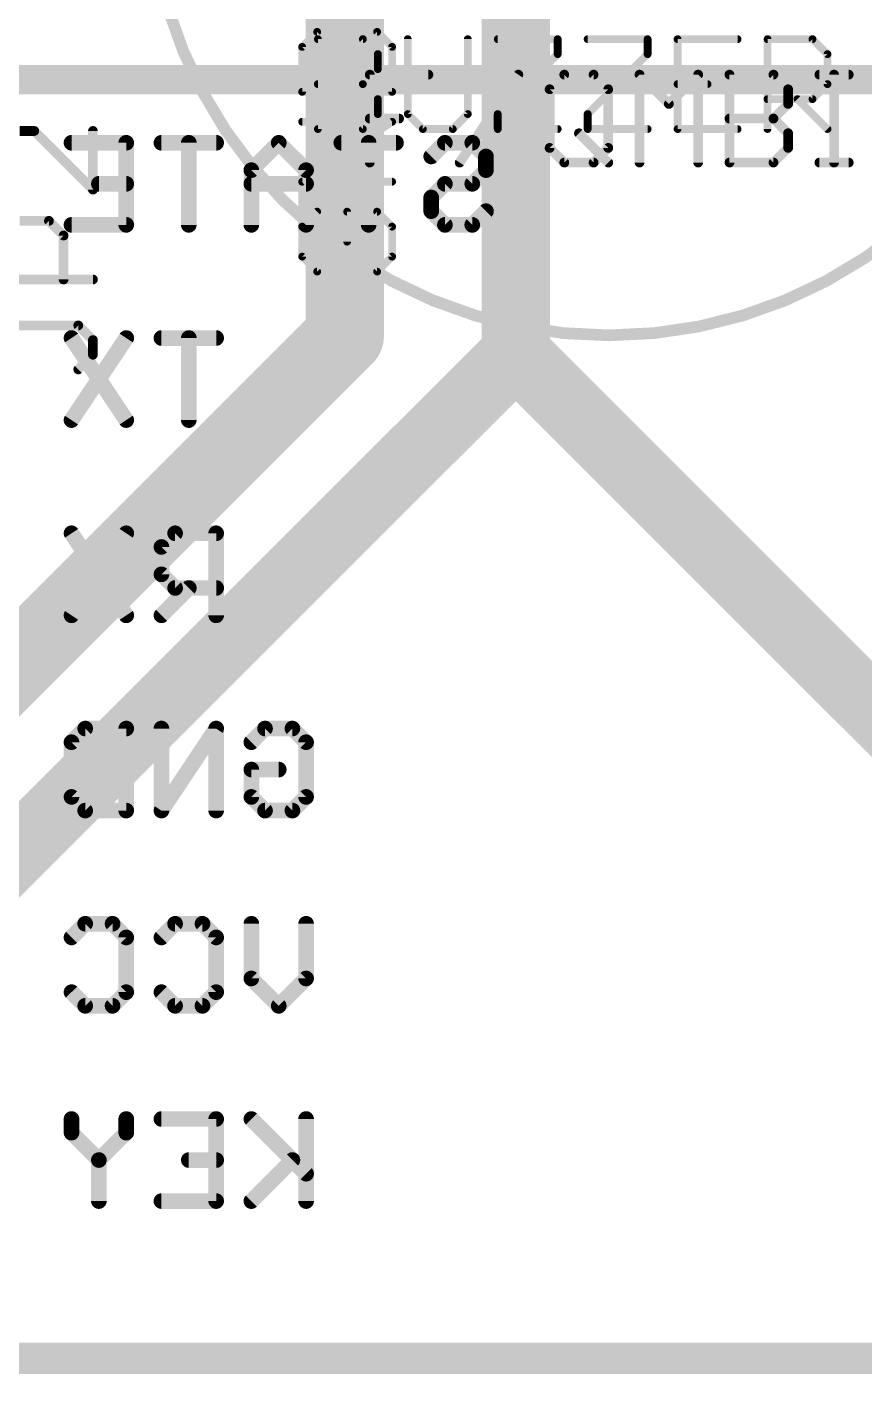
# Model space of a CAD drawing. Extents: x -15 to 99, y 4 to 73.
# Drawn here: x 58.76 to 69.65, y 3.61 to 21.13 of the extents above; entities that cross this region are included whole.
import ezdxf

# ---------------------------------------------------------------- set-up
doc = ezdxf.new("R2010")
doc.units = 0
for name, color, linetype in [('1', 22, 'CONTINUOUS'), ('112', 253, 'CONTINUOUS'), ('122', 253, 'CONTINUOUS'), ('16', 175, 'CONTINUOUS'), ('20', 7, 'CONTINUOUS'), ('21', 253, 'CONTINUOUS'), ('25', 253, 'CONTINUOUS'), ('27', 253, 'CONTINUOUS')]:
    doc.layers.add(name, color=color, linetype=linetype)

msp = doc.modelspace()

# ---------------------------------------------------------------- linework, layer by layer
at = {"layer": '1'}
for points, const_width in [([(86.4553, 20.447), (56.007, 20.447)], 0.381), ([(5.08, 3.81), (95.25, 3.81)], 0.4064)]:
    msp.add_lwpolyline(points, dxfattribs=dict(at, const_width=const_width))
at = {"layer": '112', "const_width": 0.1016}
for points in [[(62.5365, 21.0674), (62.3416, 20.8725)], [(63.3161, 21.0674), (62.5365, 21.0674)], [(63.511, 20.8725), (63.3161, 21.0674)], [(62.3416, 20.8725), (62.3416, 20.2878)], [(62.5459, 19.8035), (62.5459, 20.9729)], [(62.5459, 20.9729), (63.1306, 20.9729)], [(63.1306, 20.9729), (63.3255, 20.778)], [(63.511, 20.2878), (63.511, 20.8725)], [(63.7153, 20.9729), (63.7153, 19.9984)], [(64.4949, 19.9984), (64.4949, 20.9729)], [(64.8847, 20.9729), (65.6643, 20.9729)], [(65.6643, 20.9729), (65.6643, 20.778)], [(66.0541, 20.9729), (66.8337, 20.9729)], [(66.8337, 20.9729), (66.8337, 20.778)], [(68.0031, 20.9729), (67.2235, 20.9729)], [(67.2235, 20.9729), (67.2235, 19.8035)], [(68.3929, 19.8035), (68.3929, 20.9729)], [(68.3929, 20.9729), (68.9776, 20.9729)], [(68.9776, 20.9729), (69.1725, 20.778)], [(63.3255, 20.778), (63.3255, 20.5831)], [(65.6643, 20.778), (64.8847, 19.9984)], [(66.8337, 20.778), (66.0541, 19.9984)], [(69.1725, 20.778), (69.1725, 20.3882)], [(63.3255, 20.5831), (63.1306, 20.3882)], [(62.3416, 20.2878), (63.511, 20.2878)], [(62.5459, 20.3882), (63.1306, 20.3882)], [(63.1306, 20.3882), (63.3255, 20.1933)], [(67.2235, 20.3882), (67.6133, 20.3882)], [(69.1725, 20.3882), (68.9776, 20.1933)], [(63.3255, 20.1933), (63.3255, 19.9984)], [(68.9776, 20.1933), (68.3929, 20.1933)], [(68.7827, 20.1933), (69.1725, 19.8035)], [(63.3255, 19.9984), (63.1306, 19.8035)], [(63.7153, 19.9984), (63.9102, 19.8035)], [(64.3, 19.8035), (64.4949, 19.9984)], [(64.8847, 19.9984), (64.8847, 19.8035)], [(66.0541, 19.9984), (66.0541, 19.8035)], [(62.3416, 19.1184), (63.511, 19.898)], [(63.511, 19.898), (62.3416, 19.898)], [(63.1306, 19.8035), (62.5459, 19.8035)], [(63.9102, 19.8035), (64.3, 19.8035)], [(64.8847, 19.8035), (65.6643, 19.8035)], [(66.0541, 19.8035), (66.8337, 19.8035)], [(67.2235, 19.8035), (68.0031, 19.8035)], [(63.511, 19.1184), (62.3416, 19.1184)], [(62.5365, 18.7286), (62.3416, 18.5337)], [(63.3161, 18.7286), (62.9263, 18.7286)], [(62.9263, 18.7286), (62.9263, 18.3388)], [(63.511, 18.5337), (63.3161, 18.7286)], [(62.3416, 18.5337), (62.3416, 18.1439)], [(63.511, 18.1439), (63.511, 18.5337)], [(62.3416, 18.1439), (62.5365, 17.949)], [(63.3161, 17.949), (63.511, 18.1439)], [(62.5365, 17.949), (63.3161, 17.949)]]:
    msp.add_lwpolyline(points, dxfattribs=at)
at = {"layer": '112', "const_width": 0.0508}
for points in [[(62.5365, 21.0928, 1), (62.5365, 21.042)], [(62.5544, 21.0495, 1), (62.5185, 21.0854)], [(63.334, 21.0854, 1), (63.2981, 21.0495)], [(63.3161, 21.042, 1), (63.3161, 21.0928)], [(62.367, 20.8725, 1), (62.3162, 20.8725)], [(62.3236, 20.8905, 1), (62.3595, 20.8546)], [(62.5713, 20.9729, 1), (62.5205, 20.9729)], [(62.5459, 20.9983, 1), (62.5459, 20.9475)], [(63.1485, 20.9909, 1), (63.1126, 20.955)], [(63.1306, 20.9475, 1), (63.1306, 20.9983)], [(63.5364, 20.8725, 1), (63.4856, 20.8725)], [(63.493, 20.8546, 1), (63.5289, 20.8905)], [(63.7407, 20.9729, 1), (63.6899, 20.9729)], [(64.5203, 20.9729, 1), (64.4695, 20.9729)], [(64.8847, 20.9983, 1), (64.8847, 20.9475)], [(65.6897, 20.9729, 1), (65.6389, 20.9729)], [(65.6643, 20.9475, 1), (65.6643, 20.9983)], [(66.0541, 20.9983, 1), (66.0541, 20.9475)], [(66.8591, 20.9729, 1), (66.8083, 20.9729)], [(66.8337, 20.9475, 1), (66.8337, 20.9983)], [(67.2235, 20.9983, 1), (67.2235, 20.9475)], [(67.2489, 20.9729, 1), (67.1981, 20.9729)], [(68.0031, 20.9475, 1), (68.0031, 20.9983)], [(68.4183, 20.9729, 1), (68.3675, 20.9729)], [(68.3929, 20.9983, 1), (68.3929, 20.9475)], [(68.9955, 20.9909, 1), (68.9596, 20.955)], [(68.9776, 20.9475, 1), (68.9776, 20.9983)], [(63.3509, 20.778, 1), (63.3001, 20.778)], [(63.3075, 20.7601, 1), (63.3434, 20.796)], [(65.6389, 20.778, 1), (65.6897, 20.778)], [(65.6822, 20.7601, 1), (65.6463, 20.796)], [(66.8083, 20.778, 1), (66.8591, 20.778)], [(66.8516, 20.7601, 1), (66.8157, 20.796)], [(69.1979, 20.778, 1), (69.1471, 20.778)], [(69.1545, 20.7601, 1), (69.1904, 20.796)], [(63.3001, 20.5831, 1), (63.3509, 20.5831)], [(63.3434, 20.5652, 1), (63.3075, 20.6011)], [(62.3416, 20.3132, 1), (62.3416, 20.2624)], [(62.5459, 20.4136, 1), (62.5459, 20.3628)], [(63.1485, 20.4062, 1), (63.1126, 20.3703)], [(63.1126, 20.4062, 1), (63.1485, 20.3703)], [(63.1306, 20.3628, 1), (63.1306, 20.4136)], [(63.511, 20.2624, 1), (63.511, 20.3132)], [(67.2235, 20.4136, 1), (67.2235, 20.3628)], [(67.6133, 20.3628, 1), (67.6133, 20.4136)], [(69.1471, 20.3882, 1), (69.1979, 20.3882)], [(69.1904, 20.3703, 1), (69.1545, 20.4062)], [(62.3162, 20.2878, 1), (62.367, 20.2878)], [(63.3509, 20.1933, 1), (63.3001, 20.1933)], [(63.3075, 20.1754, 1), (63.3434, 20.2113)], [(63.4856, 20.2878, 1), (63.5364, 20.2878)], [(68.3929, 20.2187, 1), (68.3929, 20.1679)], [(68.8006, 20.2113, 1), (68.7647, 20.1754)], [(68.9596, 20.2113, 1), (68.9955, 20.1754)], [(68.9776, 20.1679, 1), (68.9776, 20.2187)], [(63.3001, 19.9984, 1), (63.3509, 19.9984)], [(63.3434, 19.9805, 1), (63.3075, 20.0164)], [(63.7332, 20.0164, 1), (63.6973, 19.9805)], [(63.6899, 19.9984, 1), (63.7407, 19.9984)], [(64.4695, 19.9984, 1), (64.5203, 19.9984)], [(64.5128, 19.9805, 1), (64.4769, 20.0164)], [(64.9101, 19.9984, 1), (64.8593, 19.9984)], [(64.8667, 20.0164, 1), (64.9026, 19.9805)], [(66.0795, 19.9984, 1), (66.0287, 19.9984)], [(66.0361, 20.0164, 1), (66.072, 19.9805)], [(62.3416, 19.9234, 1), (62.3416, 19.8726)], [(62.5459, 19.8289, 1), (62.5459, 19.7781)], [(62.5205, 19.8035, 1), (62.5713, 19.8035)], [(63.1126, 19.8215, 1), (63.1485, 19.7856)], [(63.1306, 19.7781, 1), (63.1306, 19.8289)], [(63.525, 19.8769, 1), (63.4969, 19.9192)], [(63.511, 19.8726, 1), (63.511, 19.9234)], [(63.9102, 19.8289, 1), (63.9102, 19.7781)], [(63.8922, 19.7856, 1), (63.9281, 19.8215)], [(64.282, 19.8215, 1), (64.3179, 19.7856)], [(64.3, 19.7781, 1), (64.3, 19.8289)], [(64.8847, 19.8289, 1), (64.8847, 19.7781)], [(64.8593, 19.8035, 1), (64.9101, 19.8035)], [(65.6643, 19.7781, 1), (65.6643, 19.8289)], [(66.0541, 19.8289, 1), (66.0541, 19.7781)], [(66.0287, 19.8035, 1), (66.0795, 19.8035)], [(66.8337, 19.7781, 1), (66.8337, 19.8289)], [(67.2235, 19.8289, 1), (67.2235, 19.7781)], [(67.1981, 19.8035, 1), (67.2489, 19.8035)], [(68.0031, 19.7781, 1), (68.0031, 19.8289)], [(68.3675, 19.8035, 1), (68.4183, 19.8035)], [(69.1545, 19.7856, 1), (69.1904, 19.8215)], [(62.3416, 19.1438, 1), (62.3416, 19.093)], [(62.3275, 19.1396, 1), (62.3557, 19.0973)], [(63.511, 19.093, 1), (63.511, 19.1438)], [(62.5544, 18.7107, 1), (62.5185, 18.7466)], [(62.9263, 18.754, 1), (62.9263, 18.7032)], [(62.9517, 18.7286, 1), (62.9009, 18.7286)], [(63.334, 18.7466, 1), (63.2981, 18.7107)], [(63.3161, 18.7032, 1), (63.3161, 18.754)], [(62.367, 18.5337, 1), (62.3162, 18.5337)], [(62.3236, 18.5517, 1), (62.3595, 18.5158)], [(63.5364, 18.5337, 1), (63.4856, 18.5337)], [(63.493, 18.5158, 1), (63.5289, 18.5517)], [(62.9009, 18.3388, 1), (62.9517, 18.3388)], [(62.3595, 18.1619, 1), (62.3236, 18.126)], [(62.3162, 18.1439, 1), (62.367, 18.1439)], [(63.4856, 18.1439, 1), (63.5364, 18.1439)], [(63.5289, 18.126, 1), (63.493, 18.1619)], [(62.5365, 17.9744, 1), (62.5365, 17.9236)], [(62.5185, 17.9311, 1), (62.5544, 17.967)], [(63.2981, 17.967, 1), (63.334, 17.9311)], [(63.3161, 17.9236, 1), (63.3161, 17.9744)]]:
    msp.add_lwpolyline(points, format="xyb", dxfattribs=at)
at = {"layer": '122', "const_width": 0.2032}
for points in [[(59.3421, 19.6248), (60.0539, 19.6248)], [(60.0539, 19.6248), (60.0539, 18.5571)], [(61.2233, 19.6248), (60.5115, 19.6248)], [(60.8674, 18.5571), (60.8674, 19.6248)], [(62.0368, 19.6248), (61.6809, 19.2689)], [(62.3927, 19.2689), (62.0368, 19.6248)], [(63.5621, 19.6248), (62.8503, 19.6248)], [(63.2062, 18.5571), (63.2062, 19.6248)], [(64.0197, 19.4468), (64.1977, 19.6248)], [(64.1977, 19.6248), (64.5536, 19.6248)], [(64.5536, 19.6248), (64.7315, 19.4468)], [(64.7315, 19.4468), (64.7315, 19.2689)], [(61.6809, 19.2689), (61.6809, 18.5571)], [(62.3927, 18.5571), (62.3927, 19.2689)], [(64.7315, 19.2689), (64.5536, 19.0909)], [(60.0539, 19.0909), (59.698, 19.0909)], [(62.3927, 19.0909), (61.6809, 19.0909)], [(64.1977, 19.0909), (64.0197, 18.913)], [(64.5536, 19.0909), (64.1977, 19.0909)], [(64.0197, 18.913), (64.0197, 18.735)], [(64.0197, 18.735), (64.1977, 18.5571)], [(64.5536, 18.5571), (64.7315, 18.735)], [(60.0539, 18.5571), (59.3421, 18.5571)], [(64.1977, 18.5571), (64.5536, 18.5571)], [(60.0539, 17.0848), (59.3421, 16.0171)], [(59.3421, 17.0848), (60.0539, 16.0171)], [(61.2233, 17.0848), (60.5115, 17.0848)], [(60.8674, 16.0171), (60.8674, 17.0848)], [(60.0539, 14.5448), (59.3421, 13.4771)], [(59.3421, 14.5448), (60.0539, 13.4771)], [(60.6895, 14.5448), (60.5115, 14.3668)], [(61.2233, 14.5448), (60.6895, 14.5448)], [(61.2233, 13.4771), (61.2233, 14.5448)], [(60.5115, 14.3668), (60.5115, 14.0109)], [(60.5115, 14.0109), (60.6895, 13.833)], [(60.8674, 13.833), (60.5115, 13.4771)], [(60.6895, 13.833), (61.2233, 13.833)], [(59.3421, 11.8268), (59.5201, 12.0048)], [(59.5201, 12.0048), (60.0539, 12.0048)], [(60.0539, 12.0048), (60.0539, 10.9371)], [(61.2233, 12.0048), (60.5115, 10.9371)], [(60.5115, 10.9371), (60.5115, 12.0048)], [(61.2233, 10.9371), (61.2233, 12.0048)], [(61.6809, 11.8268), (61.8589, 12.0048)], [(61.8589, 12.0048), (62.2148, 12.0048)], [(62.2148, 12.0048), (62.3927, 11.8268)], [(59.3421, 11.115), (59.3421, 11.8268)], [(62.3927, 11.8268), (62.3927, 11.115)], [(61.6809, 11.115), (61.6809, 11.4709)], [(61.6809, 11.4709), (62.0368, 11.4709)], [(59.5201, 10.9371), (59.3421, 11.115)], [(61.8589, 10.9371), (61.6809, 11.115)], [(62.3927, 11.115), (62.2148, 10.9371)], [(60.0539, 10.9371), (59.5201, 10.9371)], [(62.2148, 10.9371), (61.8589, 10.9371)], [(59.3421, 9.2868), (59.5201, 9.4648)], [(59.5201, 9.4648), (59.876, 9.4648)], [(59.876, 9.4648), (60.0539, 9.2868)], [(60.5115, 9.2868), (60.6895, 9.4648)], [(60.6895, 9.4648), (61.0454, 9.4648)], [(61.0454, 9.4648), (61.2233, 9.2868)], [(61.6809, 8.753), (61.6809, 9.4648)], [(62.3927, 9.4648), (62.3927, 8.753)], [(60.0539, 9.2868), (60.0539, 8.575)], [(61.2233, 9.2868), (61.2233, 8.575)], [(62.0368, 8.3971), (61.6809, 8.753)], [(62.3927, 8.753), (62.0368, 8.3971)], [(59.5201, 8.3971), (59.3421, 8.575)], [(60.0539, 8.575), (59.876, 8.3971)], [(60.6895, 8.3971), (60.5115, 8.575)], [(61.2233, 8.575), (61.0454, 8.3971)], [(59.876, 8.3971), (59.5201, 8.3971)], [(61.0454, 8.3971), (60.6895, 8.3971)], [(59.3421, 6.7468), (59.3421, 6.9248)], [(60.0539, 6.9248), (60.0539, 6.7468)], [(60.5115, 6.9248), (61.2233, 6.9248)], [(61.2233, 6.9248), (61.2233, 5.8571)], [(62.3927, 6.213), (61.6809, 6.9248)], [(62.3927, 6.9248), (62.3927, 5.8571)], [(59.698, 6.3909), (59.3421, 6.7468)], [(60.0539, 6.7468), (59.698, 6.3909)], [(59.698, 6.3909), (59.698, 5.8571)], [(61.2233, 6.3909), (60.8674, 6.3909)], [(62.2148, 6.3909), (61.6809, 5.8571)], [(61.2233, 5.8571), (60.5115, 5.8571)]]:
    msp.add_lwpolyline(points, dxfattribs=at)
at = {"layer": '122', "const_width": 0.1016}
for points in [[(59.3421, 19.6756, 1), (59.3421, 19.574)], [(60.1047, 19.6248, 1), (60.0031, 19.6248)], [(60.0539, 19.574, 1), (60.0539, 19.6756)], [(60.5115, 19.6756, 1), (60.5115, 19.574)], [(60.9182, 19.6248, 1), (60.8166, 19.6248)], [(61.2233, 19.574, 1), (61.2233, 19.6756)], [(62.0727, 19.6607, 1), (62.0009, 19.5889)], [(62.0727, 19.5889, 1), (62.0009, 19.6607)], [(62.8503, 19.6756, 1), (62.8503, 19.574)], [(63.257, 19.6248, 1), (63.1554, 19.6248)], [(63.5621, 19.574, 1), (63.5621, 19.6756)], [(64.1977, 19.6756, 1), (64.1977, 19.574)], [(64.2336, 19.5889, 1), (64.1617, 19.6607)], [(64.5895, 19.6607, 1), (64.5177, 19.5889)], [(64.5536, 19.574, 1), (64.5536, 19.6756)], [(63.9838, 19.4827, 1), (64.0556, 19.4109)], [(64.7823, 19.4468, 1), (64.6807, 19.4468)], [(64.6956, 19.4109, 1), (64.7674, 19.4827)], [(61.7317, 19.2689, 1), (61.6301, 19.2689)], [(61.645, 19.3048, 1), (61.7168, 19.233)], [(62.4435, 19.2689, 1), (62.3419, 19.2689)], [(62.3568, 19.233, 1), (62.4286, 19.3048)], [(64.6807, 19.2689, 1), (64.7823, 19.2689)], [(64.7674, 19.233, 1), (64.6956, 19.3048)], [(59.698, 19.1417, 1), (59.698, 19.0401)], [(60.0539, 19.0401, 1), (60.0539, 19.1417)], [(61.6809, 19.1417, 1), (61.6809, 19.0401)], [(62.3927, 19.0401, 1), (62.3927, 19.1417)], [(64.1977, 19.1417, 1), (64.1977, 19.0401)], [(64.2336, 19.055, 1), (64.1617, 19.1268)], [(64.5177, 19.1268, 1), (64.5895, 19.055)], [(64.5536, 19.0401, 1), (64.5536, 19.1417)], [(64.0705, 18.913, 1), (63.9689, 18.913)], [(63.9838, 18.9489, 1), (64.0556, 18.877)], [(64.0556, 18.7709, 1), (63.9838, 18.6991)], [(63.9689, 18.735, 1), (64.0705, 18.735)], [(64.7674, 18.6991, 1), (64.6956, 18.7709)], [(59.3421, 18.6079, 1), (59.3421, 18.5063)], [(60.0031, 18.5571, 1), (60.1047, 18.5571)], [(60.0539, 18.5063, 1), (60.0539, 18.6079)], [(60.8166, 18.5571, 1), (60.9182, 18.5571)], [(61.6301, 18.5571, 1), (61.7317, 18.5571)], [(62.3419, 18.5571, 1), (62.4435, 18.5571)], [(63.1554, 18.5571, 1), (63.257, 18.5571)], [(64.1977, 18.6079, 1), (64.1977, 18.5063)], [(64.1617, 18.5211, 1), (64.2336, 18.593)], [(64.5177, 18.593, 1), (64.5895, 18.5211)], [(64.5536, 18.5063, 1), (64.5536, 18.6079)], [(59.3844, 17.113, 1), (59.2999, 17.0566)], [(60.0962, 17.0566, 1), (60.0117, 17.113)], [(60.5115, 17.1356, 1), (60.5115, 17.034)], [(60.9182, 17.0848, 1), (60.8166, 17.0848)], [(61.2233, 17.034, 1), (61.2233, 17.1356)], [(59.2999, 16.0452, 1), (59.3844, 15.9889)], [(60.0117, 15.9889, 1), (60.0962, 16.0452)], [(60.8166, 16.0171, 1), (60.9182, 16.0171)], [(59.3844, 14.573, 1), (59.2999, 14.5166)], [(60.0962, 14.5166, 1), (60.0117, 14.573)], [(60.6895, 14.5956, 1), (60.6895, 14.494)], [(60.7254, 14.5089, 1), (60.6535, 14.5807)], [(61.2741, 14.5448, 1), (61.1725, 14.5448)], [(61.2233, 14.494, 1), (61.2233, 14.5956)], [(60.5623, 14.3668, 1), (60.4607, 14.3668)], [(60.4756, 14.4027, 1), (60.5474, 14.3309)], [(60.5474, 14.0468, 1), (60.4756, 13.975)], [(60.4607, 14.0109, 1), (60.5623, 14.0109)], [(60.6895, 13.8838, 1), (60.6895, 13.7822)], [(60.6535, 13.797, 1), (60.7254, 13.8689)], [(60.9033, 13.797, 1), (60.8315, 13.8689)], [(61.2233, 13.7822, 1), (61.2233, 13.8838)], [(59.2999, 13.5052, 1), (59.3844, 13.4489)], [(60.0117, 13.4489, 1), (60.0962, 13.5052)], [(60.4756, 13.513, 1), (60.5474, 13.4411)], [(61.1725, 13.4771, 1), (61.2741, 13.4771)], [(59.5201, 12.0556, 1), (59.5201, 11.954)], [(59.556, 11.9689, 1), (59.4842, 12.0407)], [(60.1047, 12.0048, 1), (60.0031, 12.0048)], [(60.0539, 11.954, 1), (60.0539, 12.0556)], [(60.5623, 12.0048, 1), (60.4607, 12.0048)], [(61.2741, 12.0048, 1), (61.1725, 12.0048)], [(61.2656, 11.9766, 1), (61.1811, 12.033)], [(61.8589, 12.0556, 1), (61.8589, 11.954)], [(61.8948, 11.9689, 1), (61.8229, 12.0407)], [(62.2507, 12.0407, 1), (62.1789, 11.9689)], [(62.2148, 11.954, 1), (62.2148, 12.0556)], [(59.3929, 11.8268, 1), (59.2913, 11.8268)], [(62.4435, 11.8268, 1), (62.3419, 11.8268)], [(59.3062, 11.8627, 1), (59.378, 11.7909)], [(61.645, 11.8627, 1), (61.7168, 11.7909)], [(62.3568, 11.7909, 1), (62.4286, 11.8627)], [(61.7317, 11.4709, 1), (61.6301, 11.4709)], [(61.6809, 11.5217, 1), (61.6809, 11.4201)], [(62.0368, 11.4201, 1), (62.0368, 11.5217)], [(59.378, 11.1509, 1), (59.3062, 11.0791)], [(61.7168, 11.1509, 1), (61.645, 11.0791)], [(62.4286, 11.0791, 1), (62.3568, 11.1509)], [(59.2913, 11.115, 1), (59.3929, 11.115)], [(61.6301, 11.115, 1), (61.7317, 11.115)], [(62.3419, 11.115, 1), (62.4435, 11.115)], [(59.5201, 10.9879, 1), (59.5201, 10.8863)], [(59.4842, 10.9011, 1), (59.556, 10.973)], [(60.0031, 10.9371, 1), (60.1047, 10.9371)], [(60.0539, 10.8863, 1), (60.0539, 10.9879)], [(60.4607, 10.9371, 1), (60.5623, 10.9371)], [(60.4693, 10.9652, 1), (60.5538, 10.9089)], [(61.1725, 10.9371, 1), (61.2741, 10.9371)], [(61.8589, 10.9879, 1), (61.8589, 10.8863)], [(61.8229, 10.9011, 1), (61.8948, 10.973)], [(62.1789, 10.973, 1), (62.2507, 10.9011)], [(62.2148, 10.8863, 1), (62.2148, 10.9879)], [(59.5201, 9.5156, 1), (59.5201, 9.414)], [(59.556, 9.4289, 1), (59.4842, 9.5007)], [(59.9119, 9.5007, 1), (59.8401, 9.4289)], [(59.876, 9.414, 1), (59.876, 9.5156)], [(60.6895, 9.5156, 1), (60.6895, 9.414)], [(60.7254, 9.4289, 1), (60.6535, 9.5007)], [(61.0813, 9.5007, 1), (61.0095, 9.4289)], [(61.0454, 9.414, 1), (61.0454, 9.5156)], [(61.7317, 9.4648, 1), (61.6301, 9.4648)], [(62.4435, 9.4648, 1), (62.3419, 9.4648)], [(59.3062, 9.3227, 1), (59.378, 9.2509)], [(60.1047, 9.2868, 1), (60.0031, 9.2868)], [(60.018, 9.2509, 1), (60.0898, 9.3227)], [(60.4756, 9.3227, 1), (60.5474, 9.2509)], [(61.2741, 9.2868, 1), (61.1725, 9.2868)], [(61.1874, 9.2509, 1), (61.2592, 9.3227)], [(61.7168, 8.7889, 1), (61.645, 8.717)], [(61.6301, 8.753, 1), (61.7317, 8.753)], [(62.3419, 8.753, 1), (62.4435, 8.753)], [(62.4286, 8.717, 1), (62.3568, 8.7889)], [(59.378, 8.6109, 1), (59.3062, 8.5391)], [(60.0031, 8.575, 1), (60.1047, 8.575)], [(60.0898, 8.5391, 1), (60.018, 8.6109)], [(60.5474, 8.6109, 1), (60.4756, 8.5391)], [(61.1725, 8.575, 1), (61.2741, 8.575)], [(61.2592, 8.5391, 1), (61.1874, 8.6109)], [(59.5201, 8.4479, 1), (59.5201, 8.3463)], [(59.4842, 8.3611, 1), (59.556, 8.433)], [(59.8401, 8.433, 1), (59.9119, 8.3611)], [(59.876, 8.3463, 1), (59.876, 8.4479)], [(60.6895, 8.4479, 1), (60.6895, 8.3463)], [(60.6535, 8.3611, 1), (60.7254, 8.433)], [(61.0095, 8.433, 1), (61.0813, 8.3611)], [(61.0454, 8.3463, 1), (61.0454, 8.4479)], [(62.0009, 8.433, 1), (62.0727, 8.3611)], [(62.0009, 8.3611, 1), (62.0727, 8.433)], [(59.3929, 6.9248, 1), (59.2913, 6.9248)], [(60.1047, 6.9248, 1), (60.0031, 6.9248)], [(60.5115, 6.9756, 1), (60.5115, 6.874)], [(61.2741, 6.9248, 1), (61.1725, 6.9248)], [(61.2233, 6.874, 1), (61.2233, 6.9756)], [(61.7168, 6.9607, 1), (61.645, 6.8889)], [(62.4435, 6.9248, 1), (62.3419, 6.9248)], [(59.378, 6.7827, 1), (59.3062, 6.7109)], [(60.0898, 6.7109, 1), (60.018, 6.7827)], [(59.2913, 6.7468, 1), (59.3929, 6.7468)], [(60.0031, 6.7468, 1), (60.1047, 6.7468)], [(59.7488, 6.3909, 1), (59.6472, 6.3909)], [(60.8674, 6.4417, 1), (60.8674, 6.3401)], [(61.2233, 6.3401, 1), (61.2233, 6.4417)], [(62.2507, 6.355, 1), (62.1789, 6.4268)], [(59.6621, 6.4268, 1), (59.7339, 6.355)], [(59.6621, 6.355, 1), (59.7339, 6.4268)], [(62.3568, 6.177, 1), (62.4286, 6.2489)], [(60.5115, 5.9079, 1), (60.5115, 5.8063)], [(61.2233, 5.8063, 1), (61.2233, 5.9079)], [(59.6472, 5.8571, 1), (59.7488, 5.8571)], [(61.1725, 5.8571, 1), (61.2741, 5.8571)], [(61.645, 5.893, 1), (61.7168, 5.8211)], [(62.3419, 5.8571, 1), (62.4435, 5.8571)]]:
    msp.add_lwpolyline(points, format="xyb", dxfattribs=at)
at = {"layer": '16'}
for points, const_width in [([(65.1193, 16.891), (65.1193, 24.003)], 0.889), ([(62.8968, 23.114), (62.8968, 17.1133)], 1.016), ([(62.8968, 17.1133), (57.1183, 11.3347)], 1.016), ([(56.6738, 8.4455), (65.1193, 16.891)], 0.889), ([(65.3415, 16.6687), (65.1193, 16.891)], 0.889), ([(65.3415, 16.6687), (75.7873, 6.223)], 0.889), ([(5.08, 3.81), (96.52, 3.81)], 0.4064)]:
    msp.add_lwpolyline(points, dxfattribs=dict(at, const_width=const_width))
for points, const_width in [([(63.0764, 16.9336, 1), (62.7171, 17.2929)], 0.508), ([(62.6428, 17.1133, 1), (63.1508, 17.1133)], 0.508), ([(65.2764, 17.0482, 1), (64.9621, 16.7338)], 0.4445), ([(65.2764, 16.7338, 1), (64.9621, 17.0482)], 0.4445), ([(64.897, 16.891, 1), (65.3415, 16.891)], 0.4445), ([(65.4987, 16.8259, 1), (65.1843, 16.5116)], 0.4445), ([(65.1843, 16.5116, 1), (65.4987, 16.8259)], 0.4445)]:
    msp.add_lwpolyline(points, format="xyb", dxfattribs=dict(at, const_width=const_width))
at = {"layer": '20', "const_width": 0.254}
msp.add_lwpolyline([(5.08, 3.81), (93.98, 3.81)], dxfattribs=at)
at = {"layer": '21', "const_width": 0.1524}
msp.add_lwpolyline([(66.3321, 17.1196, 1), (66.3321, 29.1084, 1), (66.3321, 17.1196)], format="xyb", dxfattribs=at)
at = {"layer": '25', "const_width": 0.127}
for points in [[(58.8581, 19.7784), (58.6674, 19.7784)], [(59.6208, 19.0157), (58.8581, 19.7784)], [(59.6208, 19.7784), (59.6208, 19.0157)], [(58.6674, 18.609), (59.0488, 18.609)], [(59.0488, 18.609), (59.2394, 18.4183)], [(59.2394, 18.4183), (59.2394, 17.8463)], [(59.6208, 17.8463), (58.4768, 17.8463)], [(59.4301, 17.2489), (58.4768, 17.2489)], [(59.6208, 17.0582), (59.4301, 17.2489)], [(59.6208, 16.8676), (59.6208, 17.0582)], [(59.4301, 16.6769), (59.6208, 16.8676)]]:
    msp.add_lwpolyline(points, dxfattribs=at)
at = {"layer": '25', "const_width": 0.0635}
for points in [[(58.8806, 19.8008, 1), (58.8357, 19.7559)], [(58.8581, 19.7466, 1), (58.8581, 19.8101)], [(59.6525, 19.7784, 1), (59.589, 19.7784)], [(59.589, 19.0157, 1), (59.6525, 19.0157)], [(59.5983, 18.9933, 1), (59.6432, 19.0382)], [(59.0712, 18.6314, 1), (59.0263, 18.5865)], [(59.0488, 18.5772, 1), (59.0488, 18.6407)], [(59.2712, 18.4183, 1), (59.2077, 18.4183)], [(59.217, 18.3959, 1), (59.2619, 18.4408)], [(59.2077, 17.8463, 1), (59.2712, 17.8463)], [(59.6208, 17.8146, 1), (59.6208, 17.8781)], [(59.4525, 17.2714, 1), (59.4076, 17.2265)], [(59.4301, 17.2172, 1), (59.4301, 17.2807)], [(59.6525, 17.0582, 1), (59.589, 17.0582)], [(59.5983, 17.0358, 1), (59.6432, 17.0807)], [(59.589, 16.8676, 1), (59.6525, 16.8676)], [(59.6432, 16.8451, 1), (59.5983, 16.89)], [(59.4076, 16.6994, 1), (59.4525, 16.6545)]]:
    msp.add_lwpolyline(points, format="xyb", dxfattribs=at)
at = {"layer": '27', "const_width": 0.127}
for points in [[(63.2206, 19.3675), (63.2206, 20.5115)], [(63.2206, 20.5115), (63.9833, 20.5115)], [(64.39, 19.3675), (65.1526, 20.5115)], [(65.5594, 20.3208), (65.7501, 20.5115)], [(65.7501, 20.5115), (66.1314, 20.5115)], [(66.1314, 20.5115), (66.322, 20.3208)], [(66.7288, 19.3675), (66.7288, 20.5115)], [(66.7288, 20.5115), (67.1101, 20.1302)], [(67.1101, 20.1302), (67.4914, 20.5115)], [(67.4914, 20.5115), (67.4914, 19.3675)], [(67.8982, 19.3675), (67.8982, 20.5115)], [(67.8982, 20.5115), (68.4702, 20.5115)], [(68.4702, 20.5115), (68.6608, 20.3208)], [(69.0676, 20.5115), (69.4489, 20.5115)], [(69.2582, 19.3675), (69.2582, 20.5115)], [(65.5594, 19.5582), (65.5594, 20.3208)], [(66.322, 20.3208), (66.322, 19.5582)], [(68.6608, 20.3208), (68.6608, 20.1302)], [(68.6608, 20.1302), (68.4702, 19.9395)], [(63.2206, 19.9395), (63.6019, 19.9395)], [(67.8982, 19.9395), (68.4702, 19.9395)], [(68.4702, 19.9395), (68.6608, 19.7488)], [(65.9407, 19.7488), (66.322, 19.3675)], [(68.6608, 19.7488), (68.6608, 19.5582)], [(65.7501, 19.3675), (65.5594, 19.5582)], [(66.322, 19.5582), (66.1314, 19.3675)], [(68.6608, 19.5582), (68.4702, 19.3675)], [(66.1314, 19.3675), (65.7501, 19.3675)], [(68.4702, 19.3675), (67.8982, 19.3675)], [(69.0676, 19.3675), (69.4489, 19.3675)]]:
    msp.add_lwpolyline(points, dxfattribs=at)
at = {"layer": '27', "const_width": 0.0635}
for points in [[(63.2524, 20.5115, 1), (63.1889, 20.5115)], [(63.2206, 20.5432, 1), (63.2206, 20.4797)], [(63.9833, 20.4797, 1), (63.9833, 20.5432)], [(65.1791, 20.4939, 1), (65.1262, 20.5291)], [(65.7501, 20.5432, 1), (65.7501, 20.4797)], [(65.7725, 20.489, 1), (65.7276, 20.5339)], [(66.1538, 20.5339, 1), (66.1089, 20.489)], [(66.1314, 20.4797, 1), (66.1314, 20.5432)], [(66.7605, 20.5115, 1), (66.697, 20.5115)], [(66.7512, 20.5339, 1), (66.7063, 20.489)], [(67.5232, 20.5115, 1), (67.4597, 20.5115)], [(67.5139, 20.489, 1), (67.469, 20.5339)], [(67.9299, 20.5115, 1), (67.8664, 20.5115)], [(67.8982, 20.5432, 1), (67.8982, 20.4797)], [(68.4926, 20.5339, 1), (68.4477, 20.489)], [(68.4702, 20.4797, 1), (68.4702, 20.5432)], [(69.0676, 20.5432, 1), (69.0676, 20.4797)], [(69.29, 20.5115, 1), (69.2265, 20.5115)], [(69.4489, 20.4797, 1), (69.4489, 20.5432)], [(65.5911, 20.3208, 1), (65.5276, 20.3208)], [(65.5369, 20.3433, 1), (65.5818, 20.2984)], [(66.3538, 20.3208, 1), (66.2903, 20.3208)], [(66.2996, 20.2984, 1), (66.3445, 20.3433)], [(68.6926, 20.3208, 1), (68.6291, 20.3208)], [(68.6384, 20.2984, 1), (68.6833, 20.3433)], [(67.0877, 20.1526, 1), (67.1326, 20.1077)], [(67.0877, 20.1077, 1), (67.1326, 20.1526)], [(68.6291, 20.1302, 1), (68.6926, 20.1302)], [(68.6833, 20.1077, 1), (68.6384, 20.1526)], [(63.2206, 19.9712, 1), (63.2206, 19.9077)], [(63.6019, 19.9077, 1), (63.6019, 19.9712)], [(67.8982, 19.9712, 1), (67.8982, 19.9077)], [(68.4926, 19.9619, 1), (68.4477, 19.917)], [(68.4477, 19.9619, 1), (68.4926, 19.917)], [(68.4702, 19.9077, 1), (68.4702, 19.9712)], [(65.9632, 19.7713, 1), (65.9183, 19.7264)], [(68.6926, 19.7488, 1), (68.6291, 19.7488)], [(68.6384, 19.7264, 1), (68.6833, 19.7713)], [(65.5818, 19.5806, 1), (65.5369, 19.5357)], [(65.5276, 19.5582, 1), (65.5911, 19.5582)], [(66.2903, 19.5582, 1), (66.3538, 19.5582)], [(66.3445, 19.5357, 1), (66.2996, 19.5806)], [(68.6291, 19.5582, 1), (68.6926, 19.5582)], [(68.6833, 19.5357, 1), (68.6384, 19.5806)], [(63.1889, 19.3675, 1), (63.2524, 19.3675)], [(64.3636, 19.3851, 1), (64.4164, 19.3499)], [(65.7501, 19.3992, 1), (65.7501, 19.3358)], [(65.7276, 19.345, 1), (65.7725, 19.39)], [(66.1089, 19.39, 1), (66.1538, 19.345)], [(66.1314, 19.3358, 1), (66.1314, 19.3992)], [(66.2996, 19.345, 1), (66.3445, 19.39)], [(66.697, 19.3675, 1), (66.7605, 19.3675)], [(67.4597, 19.3675, 1), (67.5232, 19.3675)], [(67.8664, 19.3675, 1), (67.9299, 19.3675)], [(67.8982, 19.3992, 1), (67.8982, 19.3358)], [(68.4477, 19.39, 1), (68.4926, 19.345)], [(68.4702, 19.3358, 1), (68.4702, 19.3992)], [(69.0676, 19.3992, 1), (69.0676, 19.3358)], [(69.2265, 19.3675, 1), (69.29, 19.3675)], [(69.4489, 19.3358, 1), (69.4489, 19.3992)]]:
    msp.add_lwpolyline(points, format="xyb", dxfattribs=at)

doc.saveas('drawing.dxf')
